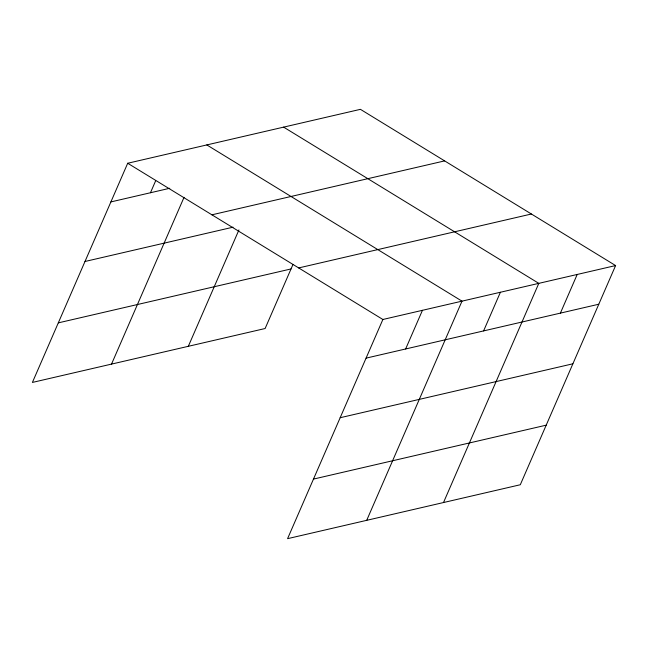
<?xml version="1.0" encoding="UTF-8"?>
<svg xmlns="http://www.w3.org/2000/svg" width="648" height="648" viewBox="0 0 648 648"><rect width="100%" height="100%" fill="white"/><g stroke="black" fill="none" stroke-linecap="round" stroke-linejoin="round"><path stroke-width="0.97" d="M615.6 265.567L382.879 319.48L287.574 538.666L520.295 484.745L615.6 265.567L360.426 109.334L127.705 163.256L32.4 382.433L265.121 328.52L293.018 264.368M150.458 192.748L155.658 180.784M111.529 364.103L184.04 197.332M188.325 346.307L238.926 229.943M405.632 348.98L422.439 310.319M366.703 520.328L462 301.15L206.825 144.925M483.594 330.917L500.402 292.256M443.499 502.54L538.804 283.362L283.63 127.129M560.39 313.122L577.198 274.46M110.889 201.917L169.752 188.276M211.912 214.812L444.633 160.89M84.993 261.484L233.037 227.189M58.304 322.866L291.025 268.944M298.671 267.932L531.392 214.01M366.063 358.142L598.793 304.228M340.168 417.717L572.889 363.795M313.478 479.091L546.199 425.169M127.705 163.256L382.879 319.48"/></g></svg>
